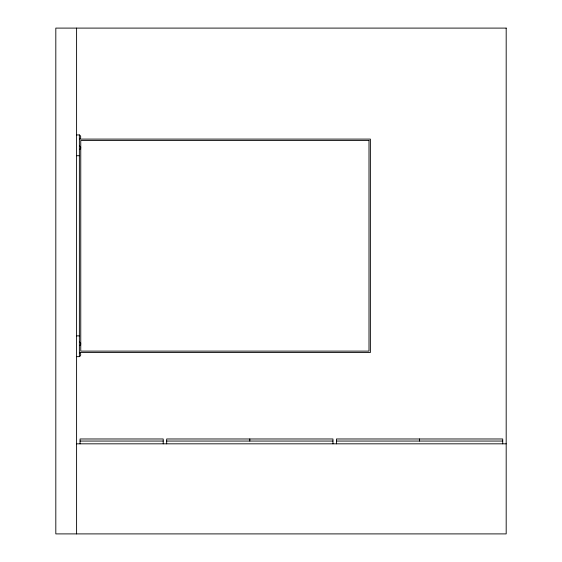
<?xml version="1.0" encoding="UTF-8"?>
<svg xmlns="http://www.w3.org/2000/svg" width="562" height="562" viewBox="0 0 562 562"><rect width="100%" height="100%" fill="white"/><g stroke="black" fill="none" stroke-linecap="round" stroke-linejoin="round"><path stroke-width="0.84" d="M76.601 134.943L79.375 134.943A2.255 2.255 0 0 1 79.375 139.095L370.379 139.095L370.379 352.507L79.375 352.507A2.255 2.255 0 0 1 79.375 356.659L76.601 356.659M76.601 155.73L79.375 155.73M76.601 335.872L79.375 335.872M80.064 441.058L163.212 441.058M166.675 441.058L332.964 441.058M336.427 441.058L502.723 441.058M76.601 443.825L506.186 443.825M502.723 443.825L502.723 438.978L336.427 438.978L336.427 443.825M419.575 438.978L419.575 441.058M332.964 443.825L332.964 438.978L166.675 438.978L166.675 443.825M249.823 438.978L249.823 441.058M163.212 443.825L163.212 438.978L80.064 438.978L80.064 443.825M79.375 134.943L79.375 356.659M76.601 28.1L76.601 533.9M79.375 342.11A1.777 1.777 0 0 1 79.375 345.574M79.375 146.029A1.777 1.777 0 0 1 79.375 149.492M506.186 28.1L55.814 28.1L55.814 533.9L506.186 533.9L506.186 28.1M368.995 140.486L80.759 140.486L80.759 351.117L368.995 351.117L368.995 140.486"/></g></svg>
